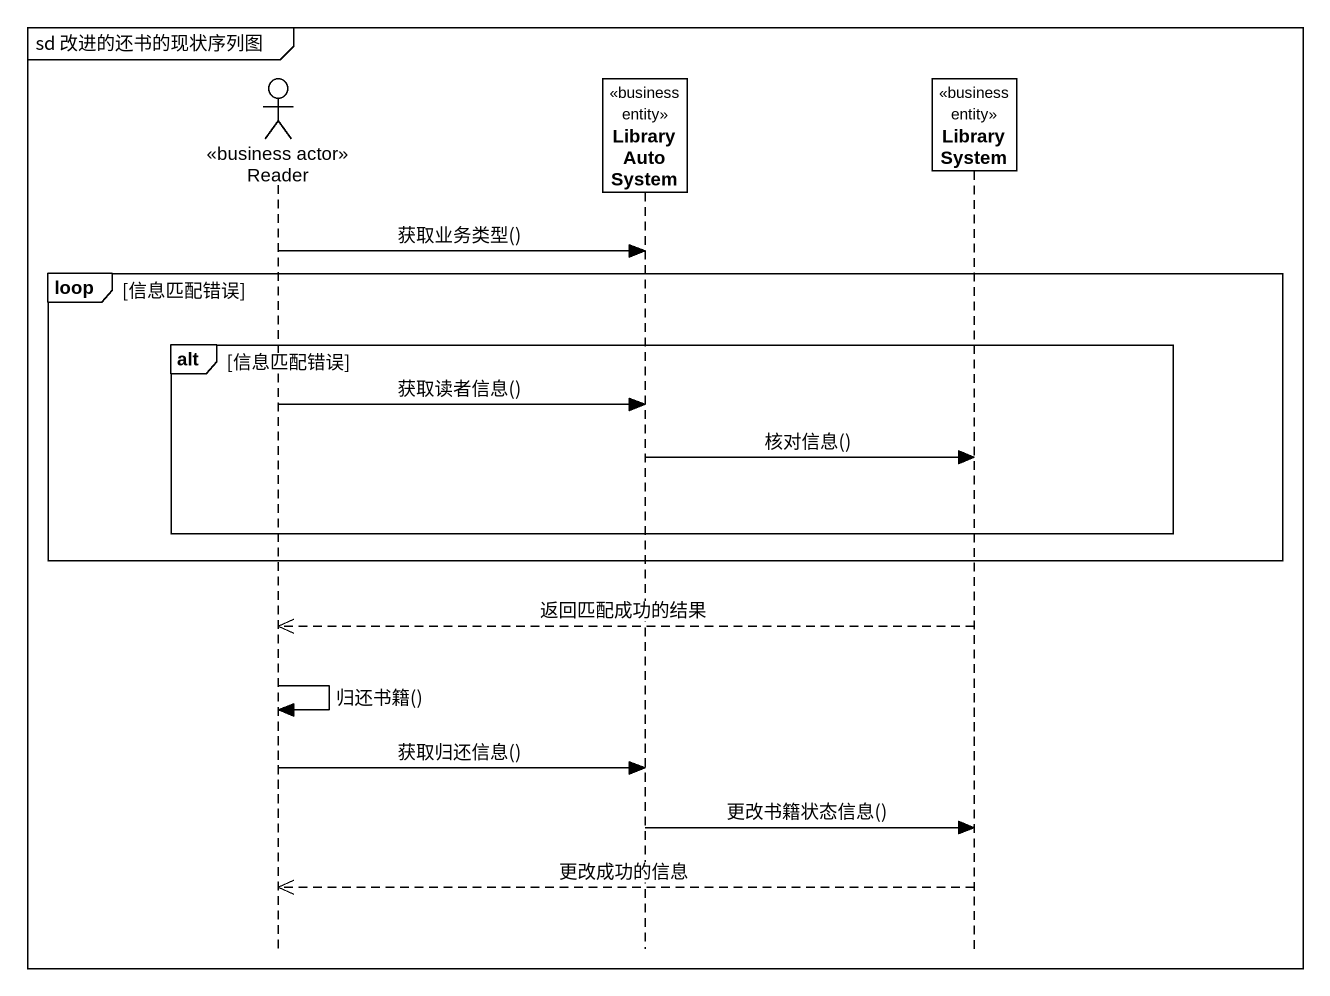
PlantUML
@startuml
mainframe sd 改进的还书的现状序列图
hide footbox
actor Reader <<business actor>>
participant LibraryAutoSystem <<business entity>>
participant LibrarySystem <<business entity>>

Reader -> LibraryAutoSystem : 获取业务类型()
loop 信息匹配错误
  alt 信息匹配错误
    Reader -> LibraryAutoSystem : 获取读者信息()
    LibraryAutoSystem -> LibrarySystem : 核对信息()
  end
end
LibrarySystem -->> Reader : 返回匹配成功的结果
Reader -> Reader : 归还书籍()
Reader -> LibraryAutoSystem : 获取归还信息()
LibraryAutoSystem -> LibrarySystem : 更改书籍状态信息()
LibrarySystem -->> Reader : 更改成功的信息
@enduml
